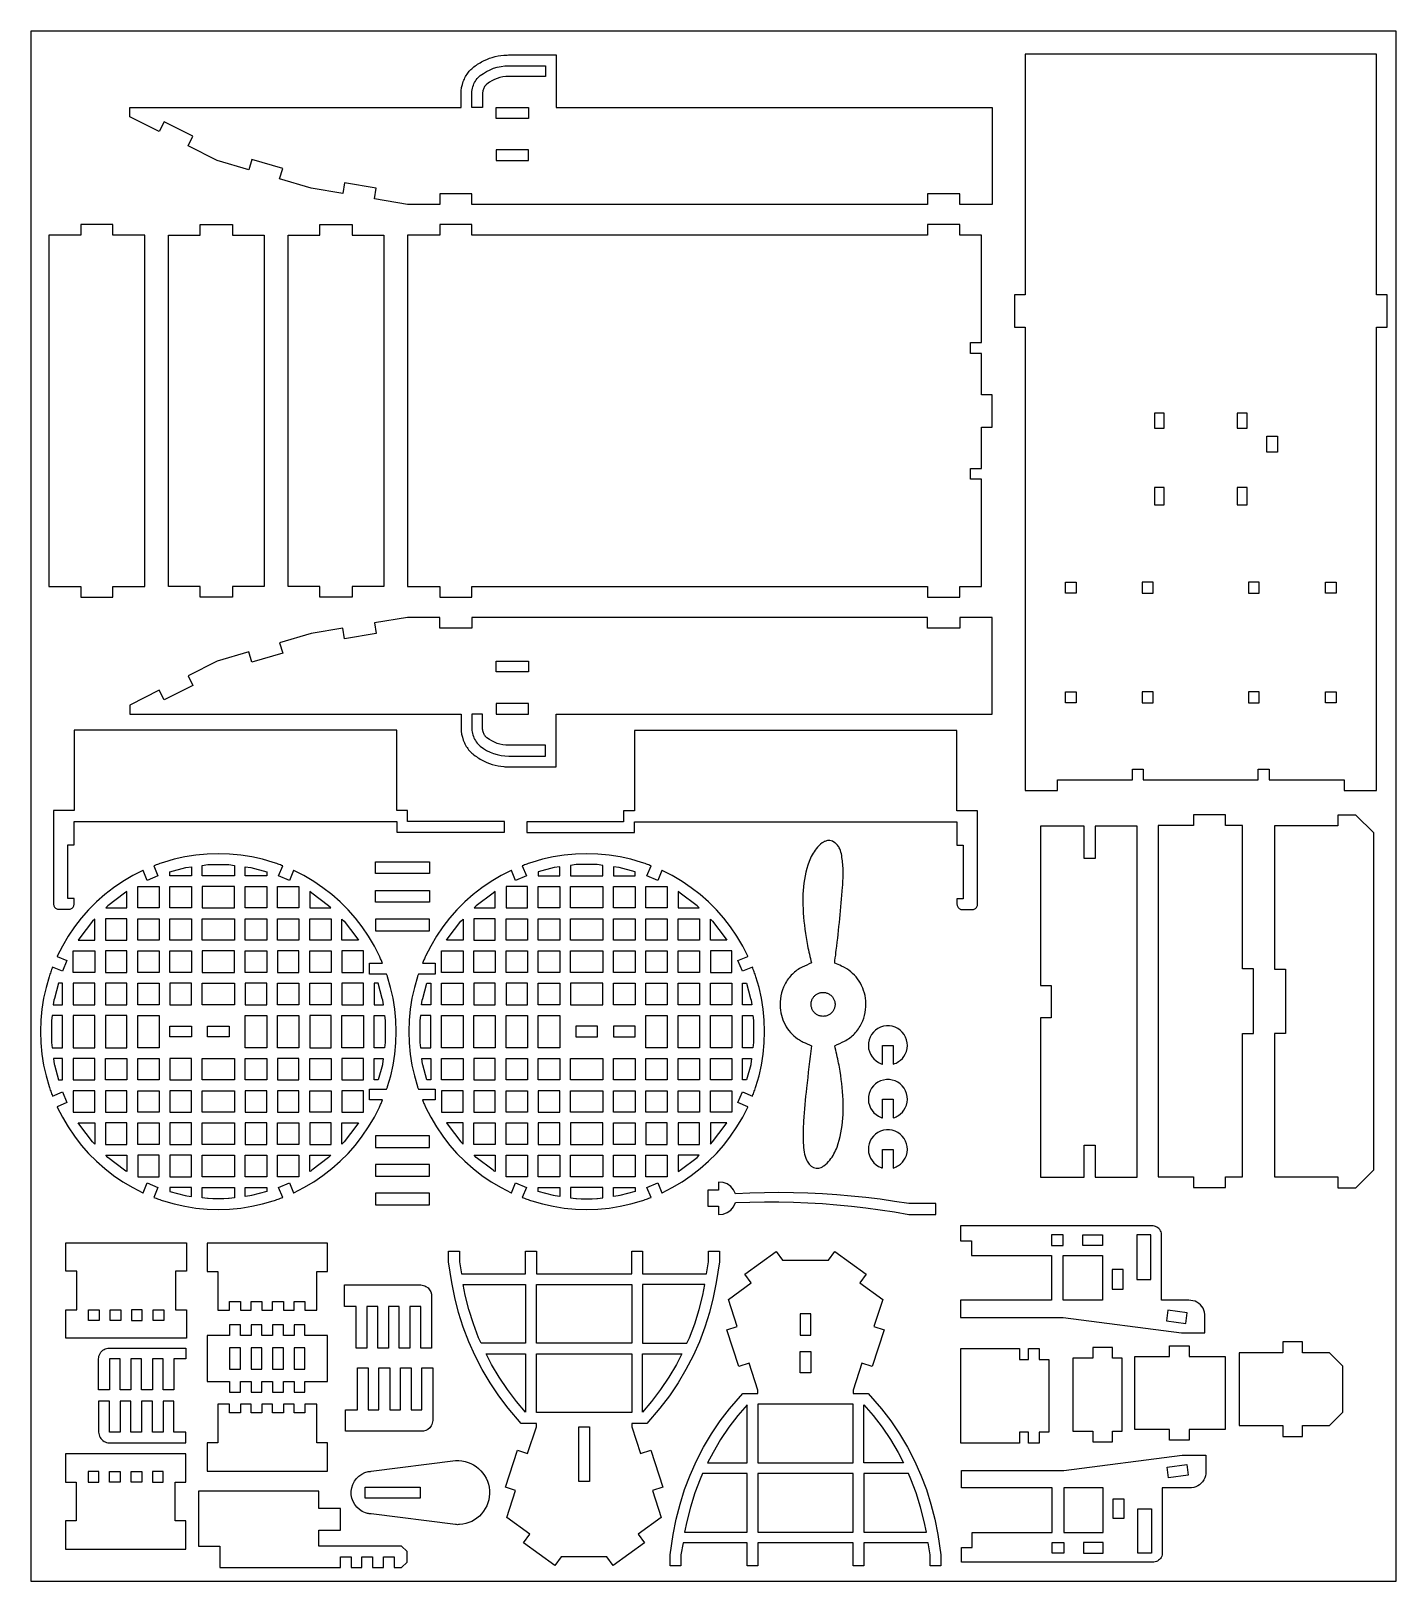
# Model space of a CAD drawing. Extents: x 3.8 to 35.5, y -45.9 to -9.8.
import ezdxf

# ---------------------------------------------------------------- set-up
doc = ezdxf.new("R2010")
doc.units = 0
doc.header["$MEASUREMENT"] = 0
doc.layers.get('0').update_dxf_attribs({"linetype": 'CONTINUOUS'})
doc.layers.add('SECTIONCUTEDGES', color=18, linetype='CONTINUOUS')

msp = doc.modelspace()

# ---------------------------------------------------------------- linework, layer by layer
for points in [[(35.521, -9.819), (3.784, -9.819), (3.784, -45.864), (35.521, -45.864)], [(29.905, -19.053), (30.134, -19.053), (30.134, -18.709), (29.905, -18.709)], [(32.058, -18.709), (31.829, -18.709), (31.829, -19.053), (32.058, -19.053)], [(29.905, -20.437), (29.905, -20.837), (30.134, -20.837), (30.134, -20.437)], [(32.058, -20.837), (32.058, -20.437), (31.829, -20.437), (31.829, -20.837)], [(28.084, -25.189), (28.084, -25.439), (27.834, -25.439), (27.834, -25.189)], [(29.623, -25.439), (29.873, -25.439), (29.873, -25.189), (29.623, -25.189)], [(32.09, -25.439), (32.34, -25.439), (32.34, -25.189), (32.09, -25.189)], [(34.129, -25.189), (34.129, -25.439), (33.879, -25.439), (33.879, -25.189)], [(5.515, -30.463), (5.515, -30.963), (6.015, -30.963), (6.015, -30.463)], [(5.515, -31.213), (5.515, -31.713), (6.015, -31.713), (6.015, -31.213)], [(5.515, -31.963), (5.515, -32.463), (6.015, -32.463), (6.015, -31.963)], [(7.015, -34.213), (7.515, -34.213), (7.515, -33.713), (7.015, -33.713)], [(9.515, -33.713), (9.515, -34.213), (10.015, -34.213), (10.015, -33.713)], [(15.329, -33.713), (15.329, -34.213), (14.829, -34.213), (14.829, -33.713)], [(17.829, -34.213), (17.329, -34.213), (17.329, -33.713), (17.829, -33.713)], [(5.515, -34.963), (6.015, -34.963), (6.015, -34.463), (5.515, -34.463)], [(7.015, -34.963), (7.515, -34.963), (7.515, -34.463), (7.015, -34.463)], [(17.829, -34.963), (17.329, -34.963), (17.329, -34.463), (17.829, -34.463)], [(7.015, -35.963), (7.015, -36.463), (7.515, -36.463), (7.515, -35.963)], [(17.829, -35.963), (17.829, -36.463), (17.329, -36.463), (17.329, -35.963)], [(27.78, -37.815), (27.51, -37.815), (27.51, -38.065), (27.78, -38.065)], [(8.652, -40.941), (8.652, -40.441), (8.402, -40.441), (8.402, -40.941)], [(9.152, -40.441), (8.902, -40.441), (8.902, -40.941), (9.152, -40.941)], [(9.652, -40.941), (9.652, -40.441), (9.402, -40.441), (9.402, -40.941)], [(10.152, -40.441), (9.902, -40.441), (9.902, -40.941), (10.152, -40.941)], [(21.917, -41.024), (21.667, -41.024), (21.667, -40.524), (21.917, -40.524)], [(5.36, -43.564), (5.36, -43.314), (5.11, -43.314), (5.11, -43.564)], [(27.797, -45.218), (27.527, -45.218), (27.527, -44.968), (27.797, -44.968)]]:
    msp.add_lwpolyline(points, close=True)
at = {"layer": 'SECTIONCUTEDGES'}
for points in [[(6.085, -11.813), (6.085, -11.6), (13.782, -11.6, -0.002134), (13.783, -11.279, -0.087341), (13.836, -10.995, -0.074516), (13.959, -10.773, -0.050894), (14.03, -10.697, -0.0521), (14.257, -10.539, -0.105525), (14.78, -10.381, -0.010514), (14.816, -10.378, -0.005257), (14.89, -10.376), (15.998, -10.376), (15.998, -11.6), (26.13, -11.6), (26.13, -13.852), (25.38, -13.852), (25.38, -13.602), (24.63, -13.602), (24.63, -13.852), (14.037, -13.852), (14.037, -13.602), (13.287, -13.602), (13.287, -13.852), (12.537, -13.852), (11.77, -13.724), (11.812, -13.477), (11.073, -13.351), (11.031, -13.598), (10.296, -13.473), (9.565, -13.259), (9.636, -13.019), (8.916, -12.807), (8.846, -13.047), (8.116, -12.832), (7.435, -12.491), (7.548, -12.268), (6.877, -11.931), (6.765, -12.155)], [(6.085, -25.706), (13.782, -25.706, 0.002134), (13.783, -26.027, 0.087341), (13.836, -26.311, 0.074516), (13.959, -26.533, 0.050894), (14.03, -26.609, 0.0521), (14.257, -26.767, 0.105525), (14.78, -26.926, 0.010514), (14.816, -26.928, 0.005257), (14.89, -26.93), (15.998, -26.93), (15.998, -25.706), (26.13, -25.706), (26.13, -23.454), (25.38, -23.454), (25.38, -23.704), (24.63, -23.704), (24.63, -23.454), (14.037, -23.454), (14.037, -23.704), (13.287, -23.704), (13.287, -23.454), (12.537, -23.454), (11.77, -23.582), (11.812, -23.829), (11.073, -23.955), (11.031, -23.708), (10.296, -23.833), (9.565, -24.047), (9.636, -24.287), (8.916, -24.499), (8.846, -24.259), (8.116, -24.474), (7.435, -24.815), (7.548, -25.039), (6.877, -25.375), (6.765, -25.151), (6.085, -25.493)], [(22.473, -33.417, 0.012814), (22.701, -33.308, 0.085914), (22.931, -33.136, 0.076352), (23.094, -32.902, 0.135164), (23.193, -32.372, 0.121603), (23.037, -31.911, 0.128291), (22.699, -31.598, 0.017184), (22.628, -31.563, 0.007976), (22.471, -31.495, 0.007834), (22.471, -31.493, -0.023506), (22.471, -31.492, -0.019175), (22.477, -31.431, 0.003968), (22.508, -31.191, 0.011178), (22.654, -29.73, 0.026495), (22.665, -29.318, 0.033037), (22.634, -28.995, 0.066175), (22.587, -28.84, 0.057683), (22.534, -28.752, 0.071733), (22.475, -28.694), (22.419, -28.662), (22.36, -28.645), (22.3, -28.645), (22.242, -28.663, 0.062361), (22.181, -28.699, 0.061497), (22.042, -28.834, 0.08401), (21.877, -29.133, 0.06761), (21.737, -29.81, 0.025167), (21.731, -30.139, 0.032023), (21.804, -30.898, 0.010958), (21.839, -31.086, 0.005026), (21.928, -31.492, 0.014369), (21.713, -31.59, 0.083555), (21.487, -31.751, 0.076766), (21.312, -31.991, 0.139856), (21.203, -32.532, 0.11486), (21.345, -32.975, 0.123917), (21.65, -33.282, 0.022471), (21.738, -33.33, 0.010705), (21.93, -33.417, 0.003396), (21.815, -34.402, 0.010881), (21.747, -35.167, 0.025112), (21.739, -35.671, 0.035354), (21.762, -35.893, 0.054853), (21.815, -36.072, 0.086229), (21.879, -36.173, 0.024265), (21.902, -36.196, 0.026496), (21.926, -36.215), (21.981, -36.247), (22.041, -36.264), (22.1, -36.264), (22.158, -36.246, 0.062362), (22.22, -36.21, 0.061498), (22.358, -36.075, 0.08401), (22.524, -35.776, 0.067609), (22.663, -35.099, 0.025165), (22.669, -34.77, 0.032019), (22.596, -34.011, 0.010958), (22.561, -33.823, 0.005025)], [(6.39, -36.836), (6.487, -36.606), (6.737, -36.713), (6.639, -36.943, -0.003882), (6.751, -36.984, 0.011648), (6.863, -37.023), (7.11, -37.095), (7.362, -37.151), (7.617, -37.192), (7.877, -37.217), (8.14, -37.225), (8.402, -37.217), (8.662, -37.192), (8.917, -37.151), (9.169, -37.095), (9.416, -37.023, 0.011648), (9.528, -36.984, -0.003882), (9.64, -36.943), (9.542, -36.713), (9.792, -36.606), (9.89, -36.836, -0.003922), (9.893, -36.835, 0.011767), (9.896, -36.834), (10.13, -36.715), (10.357, -36.581), (10.573, -36.434), (10.778, -36.274), (10.972, -36.103), (11.155, -35.92), (11.326, -35.726), (11.486, -35.521), (11.633, -35.305), (11.767, -35.078), (11.885, -34.845, 0.011769), (11.922, -34.76, -0.003923), (11.958, -34.675), (11.658, -34.675), (11.658, -34.425), (12.053, -34.425, -0.003873), (12.064, -34.394, 0.011621), (12.075, -34.363), (12.147, -34.116), (12.203, -33.865), (12.243, -33.61), (12.268, -33.351), (12.277, -33.088), (12.268, -32.825), (12.244, -32.566), (12.203, -32.31), (12.146, -32.059), (12.075, -31.812, 0.011648), (12.064, -31.781, -0.003882), (12.053, -31.75), (11.658, -31.75), (11.658, -31.5), (11.958, -31.5, -0.003932), (11.922, -31.416, 0.011797), (11.885, -31.331), (11.767, -31.098), (11.633, -30.871), (11.486, -30.654), (11.326, -30.449), (11.155, -30.256), (10.972, -30.073), (10.778, -29.901), (10.573, -29.742), (10.357, -29.595), (10.13, -29.461), (9.896, -29.342, 0.011767), (9.893, -29.341, -0.003922), (9.89, -29.339), (9.792, -29.57), (9.542, -29.463), (9.64, -29.233, -0.003882), (9.528, -29.192, 0.011648), (9.416, -29.153), (9.169, -29.081), (8.917, -29.025), (8.662, -28.984), (8.402, -28.959), (8.14, -28.951), (7.877, -28.959), (7.617, -28.984), (7.362, -29.025), (7.11, -29.081), (6.863, -29.153, 0.011648), (6.751, -29.192, -0.003882), (6.639, -29.233), (6.737, -29.463), (6.487, -29.57), (6.39, -29.339, -0.003922), (6.386, -29.341, 0.011767), (6.383, -29.342), (6.149, -29.461), (5.923, -29.595), (5.706, -29.742), (5.501, -29.901), (5.307, -30.073), (5.124, -30.256), (4.953, -30.449), (4.794, -30.654), (4.646, -30.871), (4.513, -31.098), (4.394, -31.331, 0.011798), (4.393, -31.335, -0.003933), (4.391, -31.338), (4.621, -31.436), (4.515, -31.686), (4.285, -31.588, -0.003882), (4.244, -31.699, 0.011648), (4.205, -31.812), (4.133, -32.059), (4.076, -32.31), (4.036, -32.566), (4.011, -32.825), (4.002, -33.088), (4.011, -33.351), (4.036, -33.61), (4.076, -33.865), (4.133, -34.116), (4.204, -34.363, 0.011621), (4.244, -34.476, -0.003873), (4.285, -34.588), (4.515, -34.49), (4.621, -34.74), (4.391, -34.838, -0.003923), (4.393, -34.841, 0.01177), (4.394, -34.845), (4.513, -35.078), (4.647, -35.305), (4.794, -35.521), (4.953, -35.726), (5.124, -35.92), (5.307, -36.103), (5.501, -36.274), (5.706, -36.434), (5.923, -36.581), (6.149, -36.715), (6.383, -36.834, 0.011767), (6.386, -36.835, -0.003922)], [(18.204, -36.943), (18.106, -36.713), (18.356, -36.606), (18.454, -36.836, -0.003922), (18.457, -36.835, 0.011767), (18.46, -36.834), (18.694, -36.715), (18.921, -36.581), (19.137, -36.434), (19.342, -36.274), (19.536, -36.103), (19.719, -35.92), (19.89, -35.726), (20.05, -35.521), (20.197, -35.305), (20.331, -35.078), (20.449, -34.845, 0.01177), (20.451, -34.841, -0.003923), (20.452, -34.838), (20.222, -34.74), (20.328, -34.49), (20.558, -34.588, -0.003873), (20.6, -34.476, 0.011621), (20.639, -34.363), (20.711, -34.116), (20.767, -33.865), (20.808, -33.61), (20.832, -33.351), (20.841, -33.088), (20.832, -32.825), (20.808, -32.566), (20.767, -32.31), (20.711, -32.059), (20.639, -31.812, 0.011648), (20.599, -31.699, -0.003882), (20.558, -31.588), (20.328, -31.686), (20.222, -31.436), (20.452, -31.338, -0.003933), (20.451, -31.335, 0.011798), (20.449, -31.331), (20.331, -31.098), (20.197, -30.871), (20.05, -30.654), (19.89, -30.449), (19.719, -30.256), (19.536, -30.073), (19.342, -29.901), (19.137, -29.742), (18.921, -29.595), (18.694, -29.461), (18.46, -29.342, 0.011767), (18.457, -29.341, -0.003922), (18.454, -29.339), (18.356, -29.57), (18.106, -29.463), (18.204, -29.233, -0.003882), (18.092, -29.192, 0.011648), (17.98, -29.153), (17.733, -29.081), (17.481, -29.025), (17.226, -28.984), (16.966, -28.959), (16.704, -28.951), (16.441, -28.959), (16.182, -28.984), (15.926, -29.025), (15.675, -29.081), (15.427, -29.153, 0.011648), (15.315, -29.192, -0.003882), (15.204, -29.233), (15.302, -29.463), (15.052, -29.57), (14.954, -29.339, -0.003922), (14.95, -29.341, 0.011767), (14.947, -29.342), (14.713, -29.461), (14.487, -29.595), (14.27, -29.742), (14.065, -29.901), (13.871, -30.073), (13.688, -30.256), (13.517, -30.449), (13.358, -30.654), (13.21, -30.871), (13.077, -31.098), (12.958, -31.331, 0.011798), (12.921, -31.416, -0.003932), (12.885, -31.5), (13.185, -31.5), (13.185, -31.75), (12.791, -31.75, -0.003882), (12.779, -31.781, 0.011648), (12.769, -31.812), (12.697, -32.059), (12.641, -32.31), (12.6, -32.566), (12.575, -32.825), (12.567, -33.088), (12.575, -33.351), (12.6, -33.61), (12.641, -33.865), (12.697, -34.116), (12.768, -34.363, 0.011621), (12.779, -34.394, -0.003873), (12.791, -34.425), (13.185, -34.425), (13.185, -34.675), (12.885, -34.675, -0.003923), (12.921, -34.76, 0.01177), (12.958, -34.845), (13.077, -35.078), (13.211, -35.305), (13.358, -35.521), (13.517, -35.726), (13.688, -35.92), (13.871, -36.103), (14.065, -36.274), (14.27, -36.434), (14.487, -36.581), (14.713, -36.715), (14.947, -36.834, 0.011767), (14.95, -36.835, -0.003922), (14.954, -36.836), (15.052, -36.606), (15.302, -36.713), (15.204, -36.943, -0.003873), (15.316, -36.984, 0.011621), (15.428, -37.023), (15.675, -37.095), (15.926, -37.151), (16.182, -37.192), (16.441, -37.217), (16.704, -37.225), (16.966, -37.217), (17.226, -37.192), (17.481, -37.151), (17.732, -37.095), (17.979, -37.023, 0.011621), (18.092, -36.984, -0.003873)], [(23.583, -33.844), (23.583, -33.41), (23.833, -33.41), (23.833, -33.844, 0.063472), (23.955, -33.786, 0.13308), (24.111, -33.613, 0.691874), (23.539, -32.985, 0.691227), (23.554, -33.835, 0.012807), (23.568, -33.84, -0.004269)], [(23.583, -35.094), (23.583, -34.66), (23.833, -34.66), (23.833, -35.094, 0.063472), (23.955, -35.036, 0.13308), (24.111, -34.863, 0.691874), (23.539, -34.235, 0.691227), (23.554, -35.085, 0.012807), (23.568, -35.09, -0.004269)], [(23.583, -36.261), (23.583, -35.826), (23.833, -35.826), (23.833, -36.26, 0.063472), (23.955, -36.203, 0.13308), (24.111, -36.03, 0.691874), (23.539, -35.402, 0.691227), (23.554, -36.251, 0.012807), (23.568, -36.256, -0.004269)], [(11.346, -40.45), (11.346, -39.479), (11.071, -39.479), (11.071, -38.979), (12.846, -38.979, -0.118357), (12.968, -39.013, -0.238349), (13.094, -39.197, -0.016364), (13.095, -39.208, -0.008181), (13.096, -39.229), (13.096, -40.45), (12.846, -40.45), (12.846, -39.479), (12.596, -39.479), (12.596, -40.45), (12.346, -40.45), (12.346, -39.479), (12.096, -39.479), (12.096, -40.45), (11.846, -40.45), (11.846, -39.479), (11.596, -39.479), (11.596, -40.45)], [(11.099, -42.38), (11.099, -41.88), (11.374, -41.88), (11.374, -40.91), (11.624, -40.91), (11.624, -41.88), (11.874, -41.88), (11.874, -40.91), (12.124, -40.91), (12.124, -41.88), (12.374, -41.88), (12.374, -40.91), (12.624, -40.91), (12.624, -41.88), (12.874, -41.88), (12.874, -40.91), (13.124, -40.91), (13.124, -42.13, -0.118358), (13.091, -42.253, -0.238347), (12.907, -42.378, -0.016364), (12.896, -42.379, -0.008182), (12.874, -42.38)], [(13.652, -43.065, -0.413459), (14.444, -43.761, -0.414214), (13.75, -44.552, -0.016364), (13.702, -44.554, -0.015719), (13.652, -44.552), (11.691, -44.304, -0.017008), (11.607, -44.291, -0.032737), (11.564, -44.279, -0.767327), (11.627, -43.321, -0.024226), (11.659, -43.317, 0.007215), (11.691, -43.313)]]:
    msp.add_lwpolyline(points, format="xyb", close=True, dxfattribs=at)
for points in [[(26.899, -27.481), (27.649, -27.481), (27.649, -27.231), (29.394, -27.231), (29.394, -26.981), (29.644, -26.981), (29.644, -27.231), (32.319, -27.231), (32.319, -26.981), (32.569, -26.981), (32.569, -27.231), (34.314, -27.231), (34.314, -27.481), (35.064, -27.481), (35.064, -16.705), (35.314, -16.705), (35.314, -15.954), (35.064, -15.954), (35.064, -10.354), (26.899, -10.354), (26.899, -15.954), (26.649, -15.954), (26.649, -16.705), (26.899, -16.705)], [(14.282, -11.6), (14.032, -11.6), (14.032, -11.298), (14.033, -11.258), (14.036, -11.222), (14.042, -11.186), (14.049, -11.151), (14.059, -11.116), (14.07, -11.082), (14.084, -11.049), (14.099, -11.016), (14.117, -10.985), (14.136, -10.954), (14.157, -10.925), (14.171, -10.908), (14.23, -10.857), (14.302, -10.804), (14.378, -10.758), (14.458, -10.718), (14.54, -10.685), (14.626, -10.66), (14.713, -10.641), (14.801, -10.63), (14.895, -10.626), (15.748, -10.626), (15.748, -10.876), (14.9, -10.876), (14.822, -10.879), (14.754, -10.888), (14.688, -10.902), (14.623, -10.922), (14.56, -10.947), (14.499, -10.977), (14.441, -11.012), (14.386, -11.053), (14.36, -11.075), (14.347, -11.089), (14.343, -11.094), (14.332, -11.112), (14.322, -11.131), (14.313, -11.15), (14.305, -11.17), (14.298, -11.19), (14.292, -11.21), (14.288, -11.231), (14.285, -11.252), (14.283, -11.273), (14.282, -11.301)], [(14.602, -11.85), (14.602, -11.6), (15.353, -11.6), (15.353, -11.85)], [(14.602, -12.832), (15.353, -12.832), (15.353, -12.582), (14.602, -12.582)], [(4.94, -22.986), (5.69, -22.986), (5.69, -22.736), (6.429, -22.736), (6.429, -14.57), (5.69, -14.57), (5.69, -14.32), (4.94, -14.32), (4.94, -14.57), (4.202, -14.57), (4.202, -22.736), (4.94, -22.736)], [(7.72, -22.986), (7.72, -22.736), (6.981, -22.736), (6.981, -14.57), (7.72, -14.57), (7.72, -14.32), (8.47, -14.32), (8.47, -14.57), (9.209, -14.57), (9.209, -22.736), (8.47, -22.736), (8.47, -22.986)], [(10.499, -22.986), (10.499, -22.736), (9.761, -22.736), (9.761, -14.57), (10.499, -14.57), (10.499, -14.32), (11.249, -14.32), (11.249, -14.57), (11.988, -14.57), (11.988, -22.736), (11.249, -22.736), (11.249, -22.986)], [(13.287, -22.986), (14.037, -22.986), (14.037, -22.736), (24.63, -22.736), (24.63, -22.986), (25.38, -22.986), (25.38, -22.736), (25.88, -22.736), (25.88, -20.241), (25.63, -20.241), (25.63, -19.991), (25.88, -19.991), (25.88, -19.028), (26.13, -19.028), (26.13, -18.278), (25.88, -18.278), (25.88, -17.316), (25.63, -17.316), (25.63, -17.066), (25.88, -17.066), (25.88, -14.57), (25.38, -14.57), (25.38, -14.32), (24.63, -14.32), (24.63, -14.57), (14.037, -14.57), (14.037, -14.32), (13.287, -14.32), (13.287, -14.57), (12.54, -14.57), (12.54, -22.736), (13.287, -22.736)], [(32.517, -19.615), (32.517, -19.24), (32.767, -19.24), (32.767, -19.615)], [(27.834, -22.889), (27.834, -22.639), (28.084, -22.639), (28.084, -22.889)], [(29.873, -22.889), (29.873, -22.639), (29.623, -22.639), (29.623, -22.889)], [(32.09, -22.889), (32.34, -22.889), (32.34, -22.639), (32.09, -22.639)], [(33.879, -22.889), (33.879, -22.639), (34.129, -22.639), (34.129, -22.889)], [(14.602, -24.724), (14.602, -24.474), (15.353, -24.474), (15.353, -24.724)], [(14.602, -25.706), (15.353, -25.706), (15.353, -25.456), (14.602, -25.456)], [(14.347, -26.217), (14.343, -26.212), (14.332, -26.194), (14.322, -26.175), (14.313, -26.156), (14.305, -26.137), (14.298, -26.117), (14.292, -26.096), (14.288, -26.075), (14.285, -26.054), (14.283, -26.033), (14.282, -26.005), (14.282, -25.706), (14.032, -25.706), (14.032, -26.009), (14.033, -26.048), (14.036, -26.084), (14.042, -26.12), (14.049, -26.155), (14.059, -26.19), (14.07, -26.224), (14.084, -26.257), (14.099, -26.29), (14.117, -26.321), (14.136, -26.352), (14.157, -26.381), (14.171, -26.398), (14.23, -26.449), (14.302, -26.502), (14.378, -26.548), (14.458, -26.588), (14.54, -26.621), (14.626, -26.646), (14.713, -26.665), (14.801, -26.676), (14.895, -26.68), (15.748, -26.68), (15.748, -26.43), (14.9, -26.43), (14.822, -26.427), (14.754, -26.418), (14.688, -26.404), (14.623, -26.384), (14.56, -26.359), (14.499, -26.329), (14.441, -26.294), (14.386, -26.254), (14.36, -26.231)], [(4.344, -30.206), (4.356, -30.216), (4.37, -30.225), (4.385, -30.233), (4.4, -30.238), (4.416, -30.241), (4.432, -30.242), (4.662, -30.242), (4.678, -30.241), (4.695, -30.238), (4.71, -30.233), (4.725, -30.225), (4.738, -30.216), (4.751, -30.206), (4.761, -30.193), (4.77, -30.18), (4.778, -30.165), (4.783, -30.15), (4.786, -30.134), (4.787, -30.117), (4.787, -29.992), (4.644, -29.992), (4.644, -28.742), (4.787, -28.742), (4.787, -28.199), (12.289, -28.199), (12.289, -28.449), (14.79, -28.449), (14.79, -28.199), (12.539, -28.199), (12.539, -27.949), (12.289, -27.949), (12.289, -26.074), (4.787, -26.074), (4.787, -27.949), (4.307, -27.949), (4.307, -30.117), (4.309, -30.134), (4.312, -30.15), (4.317, -30.165), (4.324, -30.18), (4.333, -30.193)], [(15.31, -28.457), (17.812, -28.457), (17.812, -28.207), (25.313, -28.207), (25.313, -28.749), (25.456, -28.749), (25.456, -29.999), (25.313, -29.999), (25.313, -30.124), (25.314, -30.141), (25.317, -30.157), (25.323, -30.172), (25.33, -30.187), (25.339, -30.201), (25.35, -30.213), (25.362, -30.224), (25.376, -30.233), (25.39, -30.24), (25.406, -30.245), (25.422, -30.248), (25.438, -30.249), (25.668, -30.249), (25.684, -30.248), (25.7, -30.245), (25.716, -30.24), (25.73, -30.233), (25.744, -30.224), (25.756, -30.213), (25.767, -30.201), (25.776, -30.187), (25.783, -30.172), (25.789, -30.157), (25.792, -30.141), (25.793, -30.124), (25.793, -27.957), (25.313, -27.957), (25.313, -26.082), (17.812, -26.082), (17.812, -27.957), (17.562, -27.957), (17.562, -28.207), (15.31, -28.207)], [(29.988, -36.462), (30.809, -36.462), (30.809, -36.712), (31.559, -36.712), (31.559, -36.462), (31.954, -36.462), (31.954, -33.129), (32.204, -33.129), (32.204, -31.629), (31.954, -31.629), (31.954, -28.296), (31.559, -28.296), (31.559, -28.046), (30.809, -28.046), (30.809, -28.296), (29.988, -28.296)], [(32.698, -36.467), (34.172, -36.467), (34.172, -36.717), (34.589, -36.717), (35.006, -36.299), (35.006, -28.468), (34.589, -28.051), (34.172, -28.051), (34.172, -28.301), (32.698, -28.301), (32.698, -31.634), (32.948, -31.634), (32.948, -33.134), (32.698, -33.134)], [(27.255, -36.475), (28.274, -36.475), (28.274, -35.725), (28.524, -35.725), (28.524, -36.475), (29.506, -36.475), (29.506, -28.31), (28.524, -28.31), (28.524, -29.06), (28.274, -29.06), (28.274, -28.31), (27.255, -28.31), (27.255, -32.017), (27.505, -32.017), (27.505, -32.768), (27.255, -32.768)], [(11.796, -29.136), (13.046, -29.136), (13.046, -29.408), (11.796, -29.408)], [(7.015, -29.463), (7.015, -29.37), (7.381, -29.272), (7.515, -29.254), (7.515, -29.463)], [(7.765, -29.463), (7.765, -29.222), (7.893, -29.205), (8.015, -29.201), (8.265, -29.201), (8.387, -29.205), (8.515, -29.222), (8.515, -29.463)], [(8.765, -29.463), (8.765, -29.254), (8.899, -29.272), (9.265, -29.37), (9.265, -29.463)], [(15.579, -29.463), (16.079, -29.463), (16.079, -29.254), (15.945, -29.272), (15.579, -29.37)], [(16.457, -29.205), (16.329, -29.222), (16.329, -29.463), (17.079, -29.463), (17.079, -29.222), (16.951, -29.205), (16.829, -29.201), (16.579, -29.201)], [(17.329, -29.254), (17.329, -29.463), (17.829, -29.463), (17.829, -29.37), (17.463, -29.272)], [(5.524, -30.213), (6.015, -30.213), (6.015, -29.83), (5.962, -29.865), (5.574, -30.163)], [(6.265, -30.213), (6.265, -29.713), (6.765, -29.713), (6.765, -30.213)], [(7.015, -30.213), (7.015, -29.713), (7.515, -29.713), (7.515, -30.213)], [(7.765, -30.213), (8.515, -30.213), (8.515, -29.713), (7.765, -29.713)], [(8.765, -30.213), (8.765, -29.713), (9.265, -29.713), (9.265, -30.213)], [(9.515, -30.213), (9.515, -29.713), (10.015, -29.713), (10.015, -30.213)], [(10.265, -29.83), (10.265, -30.213), (10.755, -30.213), (10.705, -30.163), (10.317, -29.865)], [(11.796, -29.803), (13.046, -29.803), (13.046, -30.075), (11.796, -30.075)], [(14.138, -30.163), (14.088, -30.213), (14.579, -30.213), (14.579, -29.83), (14.526, -29.865)], [(15.329, -30.213), (15.329, -29.713), (14.829, -29.713), (14.829, -30.213)], [(15.579, -30.213), (15.579, -29.713), (16.079, -29.713), (16.079, -30.213)], [(16.329, -30.213), (16.329, -29.713), (17.079, -29.713), (17.079, -30.213)], [(17.329, -30.213), (17.329, -29.713), (17.829, -29.713), (17.829, -30.213)], [(18.079, -30.213), (18.079, -29.713), (18.579, -29.713), (18.579, -30.213)], [(18.829, -30.213), (19.319, -30.213), (19.269, -30.163), (18.881, -29.865), (18.829, -29.83)], [(4.881, -30.963), (5.265, -30.963), (5.265, -30.473), (5.215, -30.523), (4.917, -30.91)], [(6.265, -30.963), (6.265, -30.463), (6.765, -30.463), (6.765, -30.963)], [(7.015, -30.963), (7.015, -30.463), (7.515, -30.463), (7.515, -30.963)], [(7.765, -30.963), (7.765, -30.463), (8.515, -30.463), (8.515, -30.963)], [(8.765, -30.963), (8.765, -30.463), (9.265, -30.463), (9.265, -30.963)], [(9.515, -30.963), (9.515, -30.463), (10.015, -30.463), (10.015, -30.963)], [(10.265, -30.963), (10.265, -30.463), (10.765, -30.463), (10.765, -30.963)], [(11.015, -30.963), (11.015, -30.473), (11.065, -30.523), (11.362, -30.91), (11.398, -30.963)], [(11.796, -30.47), (11.796, -30.741), (13.046, -30.741), (13.046, -30.47)], [(13.481, -30.91), (13.779, -30.523), (13.829, -30.473), (13.829, -30.963), (13.445, -30.963)], [(14.079, -30.963), (14.579, -30.963), (14.579, -30.463), (14.079, -30.463)], [(15.329, -30.963), (14.829, -30.963), (14.829, -30.463), (15.329, -30.463)], [(15.579, -30.963), (15.579, -30.463), (16.079, -30.463), (16.079, -30.963)], [(16.329, -30.963), (16.329, -30.463), (17.079, -30.463), (17.079, -30.963)], [(17.829, -30.963), (17.329, -30.963), (17.329, -30.463), (17.829, -30.463)], [(18.079, -30.963), (18.079, -30.463), (18.579, -30.463), (18.579, -30.963)], [(18.829, -30.963), (18.829, -30.463), (19.329, -30.463), (19.329, -30.963)], [(19.579, -30.963), (19.579, -30.473), (19.629, -30.523), (19.926, -30.91), (19.962, -30.963)], [(4.765, -31.713), (4.765, -31.213), (5.265, -31.213), (5.265, -31.713)], [(6.265, -31.713), (6.265, -31.213), (6.765, -31.213), (6.765, -31.713)], [(7.015, -31.713), (7.015, -31.213), (7.515, -31.213), (7.515, -31.713)], [(7.765, -31.713), (8.515, -31.713), (8.515, -31.213), (7.765, -31.213)], [(8.765, -31.713), (8.765, -31.213), (9.265, -31.213), (9.265, -31.713)], [(9.515, -31.713), (10.015, -31.713), (10.015, -31.213), (9.515, -31.213)], [(10.265, -31.713), (10.265, -31.213), (10.765, -31.213), (10.765, -31.713)], [(11.015, -31.713), (11.515, -31.713), (11.515, -31.213), (11.015, -31.213)], [(13.329, -31.713), (13.329, -31.213), (13.829, -31.213), (13.829, -31.713)], [(14.079, -31.713), (14.079, -31.213), (14.579, -31.213), (14.579, -31.713)], [(15.329, -31.713), (14.829, -31.713), (14.829, -31.213), (15.329, -31.213)], [(15.579, -31.213), (16.079, -31.213), (16.079, -31.713), (15.579, -31.713)], [(16.329, -31.213), (17.079, -31.213), (17.079, -31.713), (16.329, -31.713)], [(17.329, -31.713), (17.329, -31.213), (17.829, -31.213), (17.829, -31.713)], [(18.079, -31.713), (18.079, -31.213), (18.579, -31.213), (18.579, -31.713)], [(18.829, -31.713), (18.829, -31.213), (19.329, -31.213), (19.329, -31.713)], [(19.579, -31.713), (20.079, -31.713), (20.079, -31.213), (19.579, -31.213)], [(4.301, -32.463), (4.515, -32.463), (4.515, -31.963), (4.422, -31.963), (4.327, -32.317), (4.318, -32.357)], [(4.765, -31.963), (4.765, -32.463), (5.265, -32.463), (5.265, -31.963)], [(6.265, -32.463), (6.265, -31.963), (6.765, -31.963), (6.765, -32.463)], [(7.015, -32.463), (7.515, -32.463), (7.515, -31.963), (7.015, -31.963)], [(7.765, -32.463), (7.765, -31.963), (8.515, -31.963), (8.515, -32.463)], [(8.765, -32.463), (9.265, -32.463), (9.265, -31.963), (8.765, -31.963)], [(9.515, -32.463), (9.515, -31.963), (10.015, -31.963), (10.015, -32.463)], [(10.265, -32.463), (10.265, -31.963), (10.765, -31.963), (10.765, -32.463)], [(11.015, -31.963), (11.015, -32.463), (11.515, -32.463), (11.515, -31.963)], [(11.978, -32.463), (11.961, -32.357), (11.952, -32.317), (11.857, -31.963), (11.765, -31.963), (11.765, -32.463)], [(12.865, -32.463), (12.882, -32.357), (12.891, -32.317), (12.986, -31.963), (13.079, -31.963), (13.079, -32.463)], [(13.329, -32.463), (13.329, -31.963), (13.829, -31.963), (13.829, -32.463)], [(14.079, -32.463), (14.579, -32.463), (14.579, -31.963), (14.079, -31.963)], [(14.829, -31.963), (14.829, -32.463), (15.329, -32.463), (15.329, -31.963)], [(16.079, -32.463), (15.579, -32.463), (15.579, -31.963), (16.079, -31.963)], [(16.329, -32.463), (17.079, -32.463), (17.079, -31.963), (16.329, -31.963)], [(17.329, -32.463), (17.329, -31.963), (17.829, -31.963), (17.829, -32.463)], [(18.079, -32.463), (18.079, -31.963), (18.579, -31.963), (18.579, -32.463)], [(18.829, -32.463), (18.829, -31.963), (19.329, -31.963), (19.329, -32.463)], [(19.579, -32.463), (19.579, -31.963), (20.079, -31.963), (20.079, -32.463)], [(20.329, -32.463), (20.329, -31.963), (20.421, -31.963), (20.516, -32.317), (20.525, -32.357), (20.542, -32.463)], [(22.18, -32.732), (22.163, -32.73), (22.146, -32.728), (22.129, -32.724), (22.112, -32.718), (22.095, -32.712), (22.079, -32.705), (22.064, -32.697), (22.049, -32.688), (22.034, -32.678), (22.021, -32.668), (22.008, -32.656), (21.996, -32.643), (21.984, -32.63), (21.973, -32.616), (21.964, -32.602), (21.955, -32.587), (21.947, -32.571), (21.941, -32.555), (21.935, -32.538), (21.93, -32.522), (21.926, -32.504), (21.924, -32.487), (21.922, -32.469), (21.922, -32.452), (21.922, -32.435), (21.924, -32.417), (21.927, -32.4), (21.931, -32.383), (21.936, -32.366), (21.942, -32.35), (21.949, -32.333), (21.958, -32.318), (21.967, -32.303), (21.976, -32.289), (21.987, -32.275), (21.999, -32.262), (22.011, -32.25), (22.025, -32.238), (22.039, -32.228), (22.053, -32.218), (22.068, -32.209), (22.084, -32.202), (22.1, -32.195), (22.116, -32.189), (22.133, -32.184), (22.15, -32.181), (22.168, -32.178), (22.185, -32.177), (22.203, -32.176), (22.22, -32.177), (22.237, -32.179), (22.254, -32.181), (22.272, -32.185), (22.288, -32.191), (22.305, -32.197), (22.321, -32.204), (22.337, -32.212), (22.352, -32.221), (22.366, -32.231), (22.38, -32.241), (22.393, -32.253), (22.405, -32.266), (22.416, -32.279), (22.427, -32.293), (22.437, -32.307), (22.445, -32.322), (22.453, -32.338), (22.46, -32.354), (22.466, -32.37), (22.47, -32.387), (22.474, -32.405), (22.477, -32.422), (22.478, -32.44), (22.479, -32.457), (22.478, -32.474), (22.476, -32.492), (22.473, -32.509), (22.469, -32.526), (22.464, -32.543), (22.458, -32.559), (22.451, -32.575), (22.443, -32.591), (22.434, -32.606), (22.424, -32.62), (22.413, -32.634), (22.402, -32.647), (22.389, -32.659), (22.376, -32.671), (22.362, -32.681), (22.347, -32.691), (22.332, -32.7), (22.317, -32.707), (22.301, -32.714), (22.284, -32.72), (22.267, -32.725), (22.25, -32.728), (22.232, -32.731), (22.215, -32.732), (22.198, -32.733)], [(4.273, -33.463), (4.515, -33.463), (4.515, -32.713), (4.273, -32.713), (4.257, -32.833), (4.257, -33.342)], [(4.765, -33.463), (5.265, -33.463), (5.265, -32.713), (4.765, -32.713)], [(5.515, -33.463), (6.015, -33.463), (6.015, -32.713), (5.515, -32.713)], [(6.265, -33.463), (6.265, -32.713), (6.765, -32.713), (6.765, -33.463)], [(8.765, -33.463), (8.765, -32.713), (9.265, -32.713), (9.265, -33.463)], [(9.515, -33.463), (9.515, -32.713), (10.015, -32.713), (10.015, -33.463)], [(10.265, -33.463), (10.765, -33.463), (10.765, -32.713), (10.265, -32.713)], [(11.015, -33.463), (11.015, -32.713), (11.515, -32.713), (11.515, -33.463)], [(12.022, -33.342), (12.006, -33.463), (11.765, -33.463), (11.765, -32.713), (12.006, -32.713), (12.022, -32.833)], [(12.821, -33.342), (12.837, -33.463), (13.079, -33.463), (13.079, -32.713), (12.837, -32.713), (12.821, -32.833)], [(13.329, -33.463), (13.329, -32.713), (13.829, -32.713), (13.829, -33.463)], [(14.079, -33.463), (14.079, -32.713), (14.579, -32.713), (14.579, -33.463)], [(15.329, -33.463), (14.829, -33.463), (14.829, -32.713), (15.329, -32.713)], [(16.079, -33.463), (15.579, -33.463), (15.579, -32.713), (16.079, -32.713)], [(18.079, -33.463), (18.079, -32.713), (18.579, -32.713), (18.579, -33.463)], [(18.829, -33.463), (18.829, -32.713), (19.329, -32.713), (19.329, -33.463)], [(19.579, -33.463), (19.579, -32.713), (20.079, -32.713), (20.079, -33.463)], [(20.329, -33.463), (20.329, -32.713), (20.57, -32.713), (20.586, -32.833), (20.586, -33.342), (20.57, -33.463)], [(7.015, -33.213), (7.015, -32.963), (7.515, -32.963), (7.515, -33.213)], [(7.889, -33.213), (7.889, -32.963), (8.389, -32.963), (8.389, -33.213)], [(16.454, -33.213), (16.954, -33.213), (16.954, -32.963), (16.454, -32.963)], [(17.329, -32.963), (17.329, -33.213), (17.829, -33.213), (17.829, -32.963)], [(4.422, -34.213), (4.515, -34.213), (4.515, -33.713), (4.306, -33.713), (4.323, -33.842), (4.327, -33.858)], [(4.765, -34.213), (5.265, -34.213), (5.265, -33.713), (4.765, -33.713)], [(5.515, -33.713), (6.015, -33.713), (6.015, -34.213), (5.515, -34.213)], [(6.265, -34.213), (6.265, -33.713), (6.765, -33.713), (6.765, -34.213)], [(7.765, -34.213), (7.765, -33.713), (8.515, -33.713), (8.515, -34.213)], [(8.765, -34.213), (8.765, -33.713), (9.265, -33.713), (9.265, -34.213)], [(10.265, -34.213), (10.265, -33.713), (10.765, -33.713), (10.765, -34.213)], [(11.015, -33.713), (11.015, -34.213), (11.515, -34.213), (11.515, -33.713)], [(11.765, -34.213), (11.765, -33.713), (11.973, -33.713), (11.956, -33.842), (11.953, -33.858), (11.857, -34.213)], [(12.986, -34.213), (12.891, -33.858), (12.887, -33.842), (12.87, -33.713), (13.079, -33.713), (13.079, -34.213)], [(13.329, -34.213), (13.329, -33.713), (13.829, -33.713), (13.829, -34.213)], [(14.079, -34.213), (14.579, -34.213), (14.579, -33.713), (14.079, -33.713)], [(15.579, -34.213), (15.579, -33.713), (16.079, -33.713), (16.079, -34.213)], [(16.329, -34.213), (16.329, -33.713), (17.079, -33.713), (17.079, -34.213)], [(18.079, -34.213), (18.079, -33.713), (18.579, -33.713), (18.579, -34.213)], [(18.829, -34.213), (18.829, -33.713), (19.329, -33.713), (19.329, -34.213)], [(19.579, -34.213), (19.579, -33.713), (20.079, -33.713), (20.079, -34.213)], [(20.329, -34.213), (20.329, -33.713), (20.537, -33.713), (20.52, -33.842), (20.517, -33.858), (20.421, -34.213)], [(4.765, -34.963), (5.265, -34.963), (5.265, -34.463), (4.765, -34.463)], [(6.265, -34.963), (6.265, -34.463), (6.765, -34.463), (6.765, -34.963)], [(7.765, -34.963), (7.765, -34.463), (8.515, -34.463), (8.515, -34.963)], [(8.765, -34.963), (9.265, -34.963), (9.265, -34.463), (8.765, -34.463)], [(9.515, -34.963), (10.015, -34.963), (10.015, -34.463), (9.515, -34.463)], [(10.265, -34.963), (10.265, -34.463), (10.765, -34.463), (10.765, -34.963)], [(11.015, -34.463), (11.015, -34.963), (11.515, -34.963), (11.515, -34.463)], [(13.329, -34.963), (13.829, -34.963), (13.829, -34.463), (13.329, -34.463)], [(14.079, -34.963), (14.579, -34.963), (14.579, -34.463), (14.079, -34.463)], [(15.329, -34.963), (14.829, -34.963), (14.829, -34.463), (15.329, -34.463)], [(15.579, -34.963), (16.079, -34.963), (16.079, -34.463), (15.579, -34.463)], [(16.329, -34.963), (16.329, -34.463), (17.079, -34.463), (17.079, -34.963)], [(18.079, -34.963), (18.079, -34.463), (18.579, -34.463), (18.579, -34.963)], [(18.829, -34.963), (18.829, -34.463), (19.329, -34.463), (19.329, -34.963)], [(19.579, -34.963), (19.579, -34.463), (20.079, -34.463), (20.079, -34.963)], [(5.215, -35.653), (4.917, -35.265), (4.881, -35.213), (5.265, -35.213), (5.265, -35.703)], [(5.515, -35.713), (6.015, -35.713), (6.015, -35.213), (5.515, -35.213)], [(6.265, -35.713), (6.265, -35.213), (6.765, -35.213), (6.765, -35.713)], [(7.015, -35.713), (7.515, -35.713), (7.515, -35.213), (7.015, -35.213)], [(7.765, -35.713), (7.765, -35.213), (8.515, -35.213), (8.515, -35.713)], [(8.765, -35.713), (9.265, -35.713), (9.265, -35.213), (8.765, -35.213)], [(9.515, -35.713), (9.515, -35.213), (10.015, -35.213), (10.015, -35.713)], [(10.265, -35.713), (10.765, -35.713), (10.765, -35.213), (10.265, -35.213)], [(11.065, -35.653), (11.015, -35.703), (11.015, -35.213), (11.398, -35.213), (11.362, -35.265)], [(13.779, -35.653), (13.829, -35.703), (13.829, -35.213), (13.445, -35.213), (13.481, -35.265)], [(14.579, -35.713), (14.079, -35.713), (14.079, -35.213), (14.579, -35.213)], [(14.829, -35.713), (14.829, -35.213), (15.329, -35.213), (15.329, -35.713)], [(15.579, -35.713), (16.079, -35.713), (16.079, -35.213), (15.579, -35.213)], [(16.329, -35.213), (16.329, -35.713), (17.079, -35.713), (17.079, -35.213)], [(17.329, -35.713), (17.329, -35.213), (17.829, -35.213), (17.829, -35.713)], [(18.079, -35.713), (18.579, -35.713), (18.579, -35.213), (18.079, -35.213)], [(18.829, -35.713), (19.329, -35.713), (19.329, -35.213), (18.829, -35.213)], [(19.579, -35.703), (19.629, -35.653), (19.926, -35.265), (19.962, -35.213), (19.579, -35.213)], [(11.796, -35.511), (11.796, -35.783), (13.046, -35.783), (13.046, -35.511)], [(5.524, -35.963), (6.015, -35.963), (6.015, -36.344), (5.992, -36.331), (5.962, -36.31), (5.574, -36.013)], [(6.265, -36.463), (6.765, -36.463), (6.765, -35.963), (6.265, -35.963)], [(7.765, -36.463), (7.765, -35.963), (8.515, -35.963), (8.515, -36.463)], [(8.765, -36.463), (8.765, -35.963), (9.265, -35.963), (9.265, -36.463)], [(9.515, -36.463), (9.515, -35.963), (10.015, -35.963), (10.015, -36.463)], [(10.287, -36.331), (10.265, -36.344), (10.265, -35.963), (10.755, -35.963), (10.705, -36.013), (10.317, -36.311)], [(14.138, -36.013), (14.088, -35.963), (14.579, -35.963), (14.579, -36.344), (14.556, -36.331), (14.526, -36.311)], [(15.329, -36.463), (14.829, -36.463), (14.829, -35.963), (15.329, -35.963)], [(15.579, -36.463), (15.579, -35.963), (16.079, -35.963), (16.079, -36.463)], [(16.329, -35.963), (17.079, -35.963), (17.079, -36.463), (16.329, -36.463)], [(18.579, -36.463), (18.079, -36.463), (18.079, -35.963), (18.579, -35.963)], [(18.829, -36.344), (18.852, -36.331), (18.881, -36.311), (19.269, -36.013), (19.319, -35.963), (18.829, -35.963)], [(11.796, -36.178), (11.796, -36.45), (13.046, -36.45), (13.046, -36.178)], [(7.015, -36.806), (7.369, -36.901), (7.409, -36.909), (7.515, -36.926), (7.515, -36.713), (7.015, -36.713)], [(7.765, -36.954), (7.765, -36.713), (8.515, -36.713), (8.515, -36.954), (8.394, -36.97), (8.374, -36.971), (8.265, -36.975), (8.015, -36.975), (7.905, -36.971), (7.885, -36.97)], [(8.765, -36.926), (8.765, -36.713), (9.265, -36.713), (9.265, -36.806), (8.91, -36.901), (8.871, -36.909)], [(15.579, -36.806), (15.579, -36.713), (16.079, -36.713), (16.079, -36.926), (15.973, -36.909), (15.933, -36.901)], [(16.329, -36.954), (16.449, -36.97), (16.469, -36.971), (16.579, -36.975), (16.829, -36.975), (16.939, -36.971), (16.958, -36.97), (17.079, -36.954), (17.079, -36.713), (16.329, -36.713)], [(17.435, -36.909), (17.329, -36.926), (17.329, -36.713), (17.829, -36.713), (17.829, -36.806), (17.474, -36.901)], [(19.771, -37.339), (19.874, -37.332), (19.971, -37.298), (20.055, -37.239), (20.121, -37.16), (20.162, -37.065), (20.499, -37.054), (20.836, -37.048), (21.174, -37.049), (21.511, -37.056), (21.849, -37.07), (22.186, -37.089), (22.522, -37.115), (22.858, -37.147), (23.193, -37.186), (23.528, -37.231), (23.862, -37.282), (24.194, -37.339), (24.824, -37.339), (24.824, -37.089), (24.194, -37.089), (23.861, -37.035), (23.527, -36.988), (23.192, -36.947), (22.857, -36.913), (22.521, -36.884), (22.184, -36.862), (21.847, -36.846), (21.51, -36.837), (21.173, -36.833), (20.836, -36.837), (20.499, -36.846), (20.162, -36.862), (20.121, -36.767), (20.055, -36.688), (19.971, -36.629), (19.874, -36.595), (19.771, -36.588), (19.771, -36.776), (19.521, -36.776), (19.521, -37.151), (19.771, -37.151)], [(11.796, -36.845), (11.796, -37.116), (13.046, -37.116), (13.046, -36.845)], [(25.399, -39.736), (27.78, -39.736), (30.53, -40.093), (31.08, -40.093), (31.08, -39.714), (31.079, -39.664), (31.071, -39.615), (31.056, -39.567), (31.034, -39.521), (31.007, -39.479), (30.974, -39.441), (30.936, -39.408), (30.894, -39.381), (30.849, -39.36), (30.801, -39.345), (30.751, -39.337), (30.701, -39.336), (30.071, -39.336), (30.071, -37.836), (30.071, -37.806), (30.066, -37.776), (30.058, -37.746), (30.045, -37.719), (30.028, -37.693), (30.008, -37.67), (29.985, -37.65), (29.96, -37.634), (29.932, -37.621), (29.903, -37.612), (29.873, -37.607), (29.842, -37.607), (25.399, -37.607), (25.399, -37.951), (25.649, -37.951), (25.649, -38.295), (27.51, -38.295), (27.51, -39.336), (25.399, -39.336)], [(28.238, -38.065), (28.238, -37.815), (28.696, -37.815), (28.696, -38.065)], [(29.498, -38.85), (29.821, -38.85), (29.821, -37.815), (29.498, -37.815)], [(4.597, -40.215), (4.597, -39.557), (4.847, -39.557), (4.847, -38.657), (4.597, -38.657), (4.597, -37.998), (7.397, -37.998), (7.397, -38.657), (7.147, -38.657), (7.147, -39.557), (7.397, -39.557), (7.397, -40.215)], [(8.127, -39.564), (8.401, -39.564), (8.401, -39.362), (8.652, -39.362), (8.652, -39.564), (8.902, -39.564), (8.902, -39.362), (9.152, -39.362), (9.152, -39.564), (9.402, -39.564), (9.402, -39.362), (9.652, -39.362), (9.652, -39.564), (9.902, -39.564), (9.902, -39.362), (10.152, -39.362), (10.152, -39.564), (10.427, -39.564), (10.427, -38.664), (10.677, -38.664), (10.677, -38.006), (7.877, -38.006), (7.877, -38.664), (8.127, -38.664)], [(19.79, -38.192), (19.79, -38.442), (19.716, -38.919), (19.648, -39.272), (19.56, -39.621), (19.452, -39.964), (19.324, -40.301), (19.177, -40.629), (19.012, -40.949), (18.828, -41.258), (18.626, -41.557), (18.408, -41.843), (18.103, -42.198), (17.751, -42.198), (17.751, -42.275), (17.955, -42.901), (18.193, -42.824), (18.471, -43.68), (18.233, -43.757), (18.437, -44.384), (17.904, -44.771), (18.051, -44.973), (17.323, -45.502), (17.176, -45.3), (16.11, -45.3), (15.963, -45.502), (15.235, -44.973), (15.382, -44.771), (14.849, -44.384), (15.052, -43.757), (14.815, -43.68), (15.093, -42.824), (15.33, -42.901), (15.534, -42.275), (15.534, -42.198), (15.182, -42.198), (14.877, -41.843), (14.659, -41.557), (14.457, -41.258), (14.274, -40.949), (14.108, -40.629), (13.961, -40.301), (13.833, -39.964), (13.725, -39.621), (13.637, -39.272), (13.569, -38.919), (13.495, -38.442), (13.495, -38.192), (13.745, -38.192), (13.745, -38.442), (13.795, -38.721), (15.284, -38.721), (15.284, -38.192), (15.534, -38.192), (15.534, -38.721), (17.751, -38.721), (17.751, -38.192), (18.001, -38.192), (18.001, -38.721), (19.491, -38.721), (19.54, -38.442), (19.54, -38.192)], [(18.894, -45.508), (18.644, -45.508), (18.644, -45.258), (18.718, -44.781), (18.786, -44.428), (18.874, -44.079), (18.982, -43.735), (19.11, -43.399), (19.257, -43.07), (19.423, -42.751), (19.606, -42.441), (19.808, -42.143), (20.026, -41.857), (20.331, -41.502), (20.683, -41.502), (20.683, -41.425), (20.479, -40.798), (20.242, -40.876), (19.964, -40.02), (20.201, -39.942), (19.998, -39.316), (20.531, -38.929), (20.384, -38.727), (21.112, -38.198), (21.259, -38.4), (22.325, -38.4), (22.472, -38.198), (23.2, -38.727), (23.053, -38.929), (23.586, -39.316), (23.382, -39.942), (23.62, -40.02), (23.342, -40.876), (23.104, -40.798), (22.9, -41.425), (22.9, -41.502), (23.252, -41.502), (23.557, -41.857), (23.775, -42.143), (23.977, -42.441), (24.161, -42.751), (24.326, -43.07), (24.473, -43.399), (24.601, -43.735), (24.709, -44.079), (24.797, -44.428), (24.865, -44.781), (24.939, -45.258), (24.939, -45.508), (24.689, -45.508), (24.689, -45.258), (24.64, -44.979), (23.15, -44.979), (23.15, -45.508), (22.9, -45.508), (22.9, -44.979), (20.683, -44.979), (20.683, -45.508), (20.433, -45.508), (20.433, -44.979), (18.944, -44.979), (18.894, -45.258)], [(27.78, -39.336), (27.78, -38.295), (28.696, -38.295), (28.696, -39.336)], [(28.925, -39.079), (29.175, -39.079), (29.175, -38.621), (28.925, -38.621)], [(14.249, -40.334), (14.191, -40.206), (14.069, -39.883), (13.965, -39.553), (13.881, -39.218), (13.833, -38.971), (15.284, -38.971), (15.284, -40.334)], [(15.534, -40.334), (15.534, -38.971), (17.751, -38.971), (17.751, -40.334)], [(18.001, -40.334), (19.036, -40.334), (19.094, -40.206), (19.216, -39.883), (19.32, -39.553), (19.405, -39.218), (19.452, -38.971), (18.001, -38.971)], [(5.122, -39.807), (5.122, -39.557), (5.372, -39.557), (5.372, -39.807)], [(5.622, -39.807), (5.622, -39.557), (5.872, -39.557), (5.872, -39.807)], [(6.122, -39.807), (6.372, -39.807), (6.372, -39.557), (6.122, -39.557)], [(6.622, -39.807), (6.622, -39.557), (6.872, -39.557), (6.872, -39.807)], [(21.917, -40.15), (21.917, -39.65), (21.667, -39.65), (21.667, -40.15)], [(30.183, -39.817), (30.637, -39.876), (30.669, -39.628), (30.215, -39.569)], [(7.877, -41.224), (8.401, -41.224), (8.401, -41.474), (8.652, -41.474), (8.652, -41.224), (8.902, -41.224), (8.902, -41.474), (9.152, -41.474), (9.152, -41.224), (9.402, -41.224), (9.402, -41.474), (9.652, -41.474), (9.652, -41.224), (9.902, -41.224), (9.902, -41.474), (10.152, -41.474), (10.152, -41.224), (10.677, -41.224), (10.677, -40.158), (10.152, -40.158), (10.152, -39.908), (9.902, -39.908), (9.902, -40.158), (9.652, -40.158), (9.652, -39.908), (9.402, -39.908), (9.402, -40.158), (9.152, -40.158), (9.152, -39.908), (8.902, -39.908), (8.902, -40.158), (8.652, -40.158), (8.652, -39.908), (8.402, -39.908), (8.402, -40.158), (7.877, -40.158)], [(31.871, -42.25), (32.887, -42.25), (32.887, -42.5), (33.345, -42.5), (33.345, -42.25), (33.974, -42.25), (34.287, -41.937), (34.287, -40.868), (33.974, -40.555), (33.345, -40.555), (33.345, -40.305), (32.887, -40.305), (32.887, -40.555), (31.871, -40.555)], [(5.357, -41.417), (5.357, -40.697), (5.359, -40.664), (5.365, -40.632), (5.376, -40.601), (5.39, -40.572), (5.409, -40.545), (5.43, -40.52), (5.455, -40.499), (5.482, -40.48), (5.511, -40.466), (5.542, -40.455), (5.574, -40.449), (5.607, -40.447), (7.382, -40.447), (7.382, -40.697), (7.107, -40.697), (7.107, -41.417), (6.857, -41.417), (6.857, -40.697), (6.607, -40.697), (6.607, -41.417), (6.357, -41.417), (6.357, -40.697), (6.107, -40.697), (6.107, -41.417), (5.857, -41.417), (5.857, -40.697), (5.607, -40.697), (5.607, -41.417)], [(15.284, -41.934), (15.071, -41.686), (14.861, -41.411), (14.668, -41.125), (14.492, -40.828), (14.365, -40.584), (15.284, -40.584)], [(15.534, -40.584), (17.751, -40.584), (17.751, -41.948), (15.534, -41.948)], [(18.001, -41.934), (18.001, -40.584), (18.92, -40.584), (18.794, -40.828), (18.617, -41.125), (18.424, -41.411), (18.214, -41.686)], [(26.973, -42.655), (26.973, -42.405), (26.765, -42.405), (26.765, -42.655), (25.405, -42.655), (25.405, -40.46), (26.765, -40.46), (26.765, -40.71), (26.973, -40.71), (26.973, -40.46), (27.223, -40.46), (27.223, -40.71), (27.452, -40.71), (27.452, -42.405), (27.223, -42.405), (27.223, -42.655)], [(28.011, -42.376), (28.469, -42.376), (28.469, -42.626), (28.928, -42.626), (28.928, -42.376), (29.157, -42.376), (29.157, -40.681), (28.928, -40.681), (28.928, -40.431), (28.469, -40.431), (28.469, -40.681), (28.011, -40.681)], [(29.45, -42.342), (29.45, -40.647), (30.255, -40.647), (30.255, -40.397), (30.714, -40.397), (30.714, -40.647), (31.549, -40.647), (31.549, -42.342), (30.715, -42.342), (30.715, -42.592), (30.256, -42.592), (30.256, -42.342)], [(5.455, -42.598), (5.482, -42.616), (5.511, -42.63), (5.542, -42.641), (5.574, -42.647), (5.607, -42.649), (7.382, -42.649), (7.382, -42.399), (7.107, -42.399), (7.107, -41.679), (6.857, -41.679), (6.857, -42.399), (6.607, -42.399), (6.607, -41.679), (6.357, -41.679), (6.357, -42.399), (6.107, -42.399), (6.107, -41.679), (5.857, -41.679), (5.857, -42.399), (5.607, -42.399), (5.607, -41.679), (5.357, -41.679), (5.357, -42.399), (5.359, -42.432), (5.366, -42.464), (5.376, -42.495), (5.391, -42.524), (5.409, -42.551), (5.43, -42.576)], [(7.877, -42.651), (7.877, -43.31), (10.677, -43.31), (10.677, -42.651), (10.427, -42.651), (10.427, -41.751), (10.152, -41.751), (10.152, -41.953), (9.902, -41.953), (9.902, -41.751), (9.652, -41.751), (9.652, -41.953), (9.402, -41.953), (9.402, -41.751), (9.152, -41.751), (9.152, -41.953), (8.902, -41.953), (8.902, -41.751), (8.652, -41.751), (8.652, -41.953), (8.401, -41.953), (8.401, -41.751), (8.127, -41.751), (8.127, -42.651)], [(19.514, -43.115), (20.433, -43.115), (20.433, -41.766), (20.22, -42.014), (20.01, -42.289), (19.817, -42.575), (19.641, -42.872)], [(20.683, -43.115), (22.9, -43.115), (22.9, -41.752), (20.683, -41.752)], [(23.15, -43.115), (23.15, -41.766), (23.363, -42.014), (23.573, -42.289), (23.766, -42.575), (23.943, -42.872), (24.069, -43.115)], [(16.768, -43.55), (16.518, -43.55), (16.518, -42.275), (16.768, -42.275)], [(4.585, -45.123), (7.385, -45.123), (7.385, -44.464), (7.135, -44.464), (7.135, -43.564), (7.385, -43.564), (7.385, -42.905), (4.585, -42.905), (4.585, -43.564), (4.835, -43.564), (4.835, -44.464), (4.585, -44.464)], [(25.416, -45.426), (25.416, -45.083), (25.666, -45.083), (25.666, -44.739), (27.527, -44.739), (27.527, -43.698), (25.416, -43.698), (25.416, -43.298), (27.797, -43.298), (30.547, -42.941), (31.097, -42.941), (31.097, -43.319), (31.096, -43.369), (31.088, -43.419), (31.073, -43.467), (31.051, -43.512), (31.024, -43.554), (30.991, -43.592), (30.953, -43.625), (30.911, -43.653), (30.866, -43.674), (30.818, -43.689), (30.768, -43.697), (30.718, -43.698), (30.088, -43.698), (30.088, -45.197), (30.088, -45.228), (30.083, -45.258), (30.075, -45.287), (30.062, -45.315), (30.045, -45.34), (30.025, -45.363), (30.002, -45.383), (29.977, -45.4), (29.949, -45.413), (29.92, -45.421), (29.89, -45.426), (29.859, -45.426)], [(30.232, -43.465), (30.2, -43.217), (30.654, -43.158), (30.686, -43.406)], [(5.61, -43.564), (5.61, -43.314), (5.86, -43.314), (5.86, -43.564)], [(6.11, -43.564), (6.11, -43.314), (6.36, -43.314), (6.36, -43.564)], [(6.86, -43.564), (6.86, -43.314), (6.61, -43.314), (6.61, -43.564)], [(18.982, -44.729), (20.433, -44.729), (20.433, -43.365), (19.398, -43.365), (19.34, -43.494), (19.218, -43.817), (19.114, -44.147), (19.03, -44.482)], [(20.683, -44.729), (22.9, -44.729), (22.9, -43.365), (20.683, -43.365)], [(23.15, -44.729), (24.601, -44.729), (24.554, -44.482), (24.469, -44.147), (24.365, -43.817), (24.243, -43.494), (24.185, -43.365), (23.15, -43.365)], [(8.177, -45.553), (10.977, -45.553), (10.977, -45.303), (11.227, -45.303), (11.227, -45.553), (11.477, -45.553), (11.477, -45.303), (11.727, -45.303), (11.727, -45.553), (11.977, -45.553), (11.977, -45.303), (12.227, -45.303), (12.227, -45.553), (12.402, -45.553), (12.527, -45.428), (12.527, -45.178), (12.402, -45.053), (10.477, -45.053), (10.477, -44.678), (10.977, -44.678), (10.977, -44.178), (10.477, -44.178), (10.477, -43.777), (7.677, -43.777), (7.677, -45.053), (8.177, -45.053)], [(11.555, -43.934), (11.555, -43.684), (12.83, -43.684), (12.83, -43.934)], [(27.797, -44.739), (28.713, -44.739), (28.713, -43.698), (27.797, -43.698)], [(28.942, -44.413), (28.942, -43.954), (29.192, -43.954), (29.192, -44.413)], [(29.515, -45.218), (29.515, -44.183), (29.838, -44.183), (29.838, -45.218)], [(28.255, -45.218), (28.713, -45.218), (28.713, -44.968), (28.255, -44.968)]]:
    msp.add_lwpolyline(points, close=True, dxfattribs=at)

doc.saveas('drawing.dxf')
